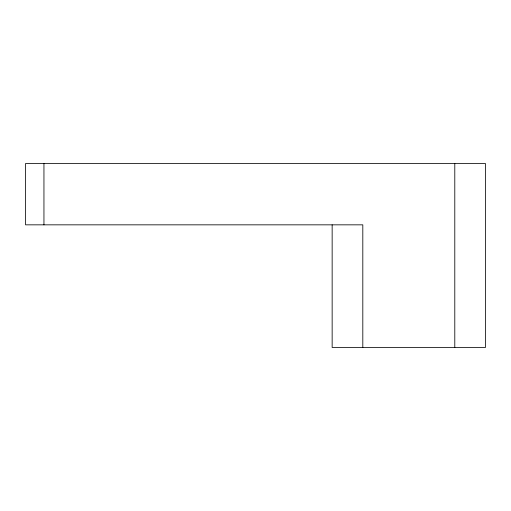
<?xml version="1.0" encoding="UTF-8"?>
<svg xmlns="http://www.w3.org/2000/svg" width="511" height="511" viewBox="0 0 511 511"><rect width="100%" height="100%" fill="white"/><g stroke="black" fill="none" stroke-linecap="round" stroke-linejoin="round"><path stroke-width="0.77" d="M454.79 163.52L454.79 347.48M362.81 347.48L362.81 224.84L25.55 224.84L25.55 163.52L485.45 163.52L485.45 347.48L332.15 347.48L332.15 224.84M43.946 163.52L43.946 224.84"/></g></svg>
